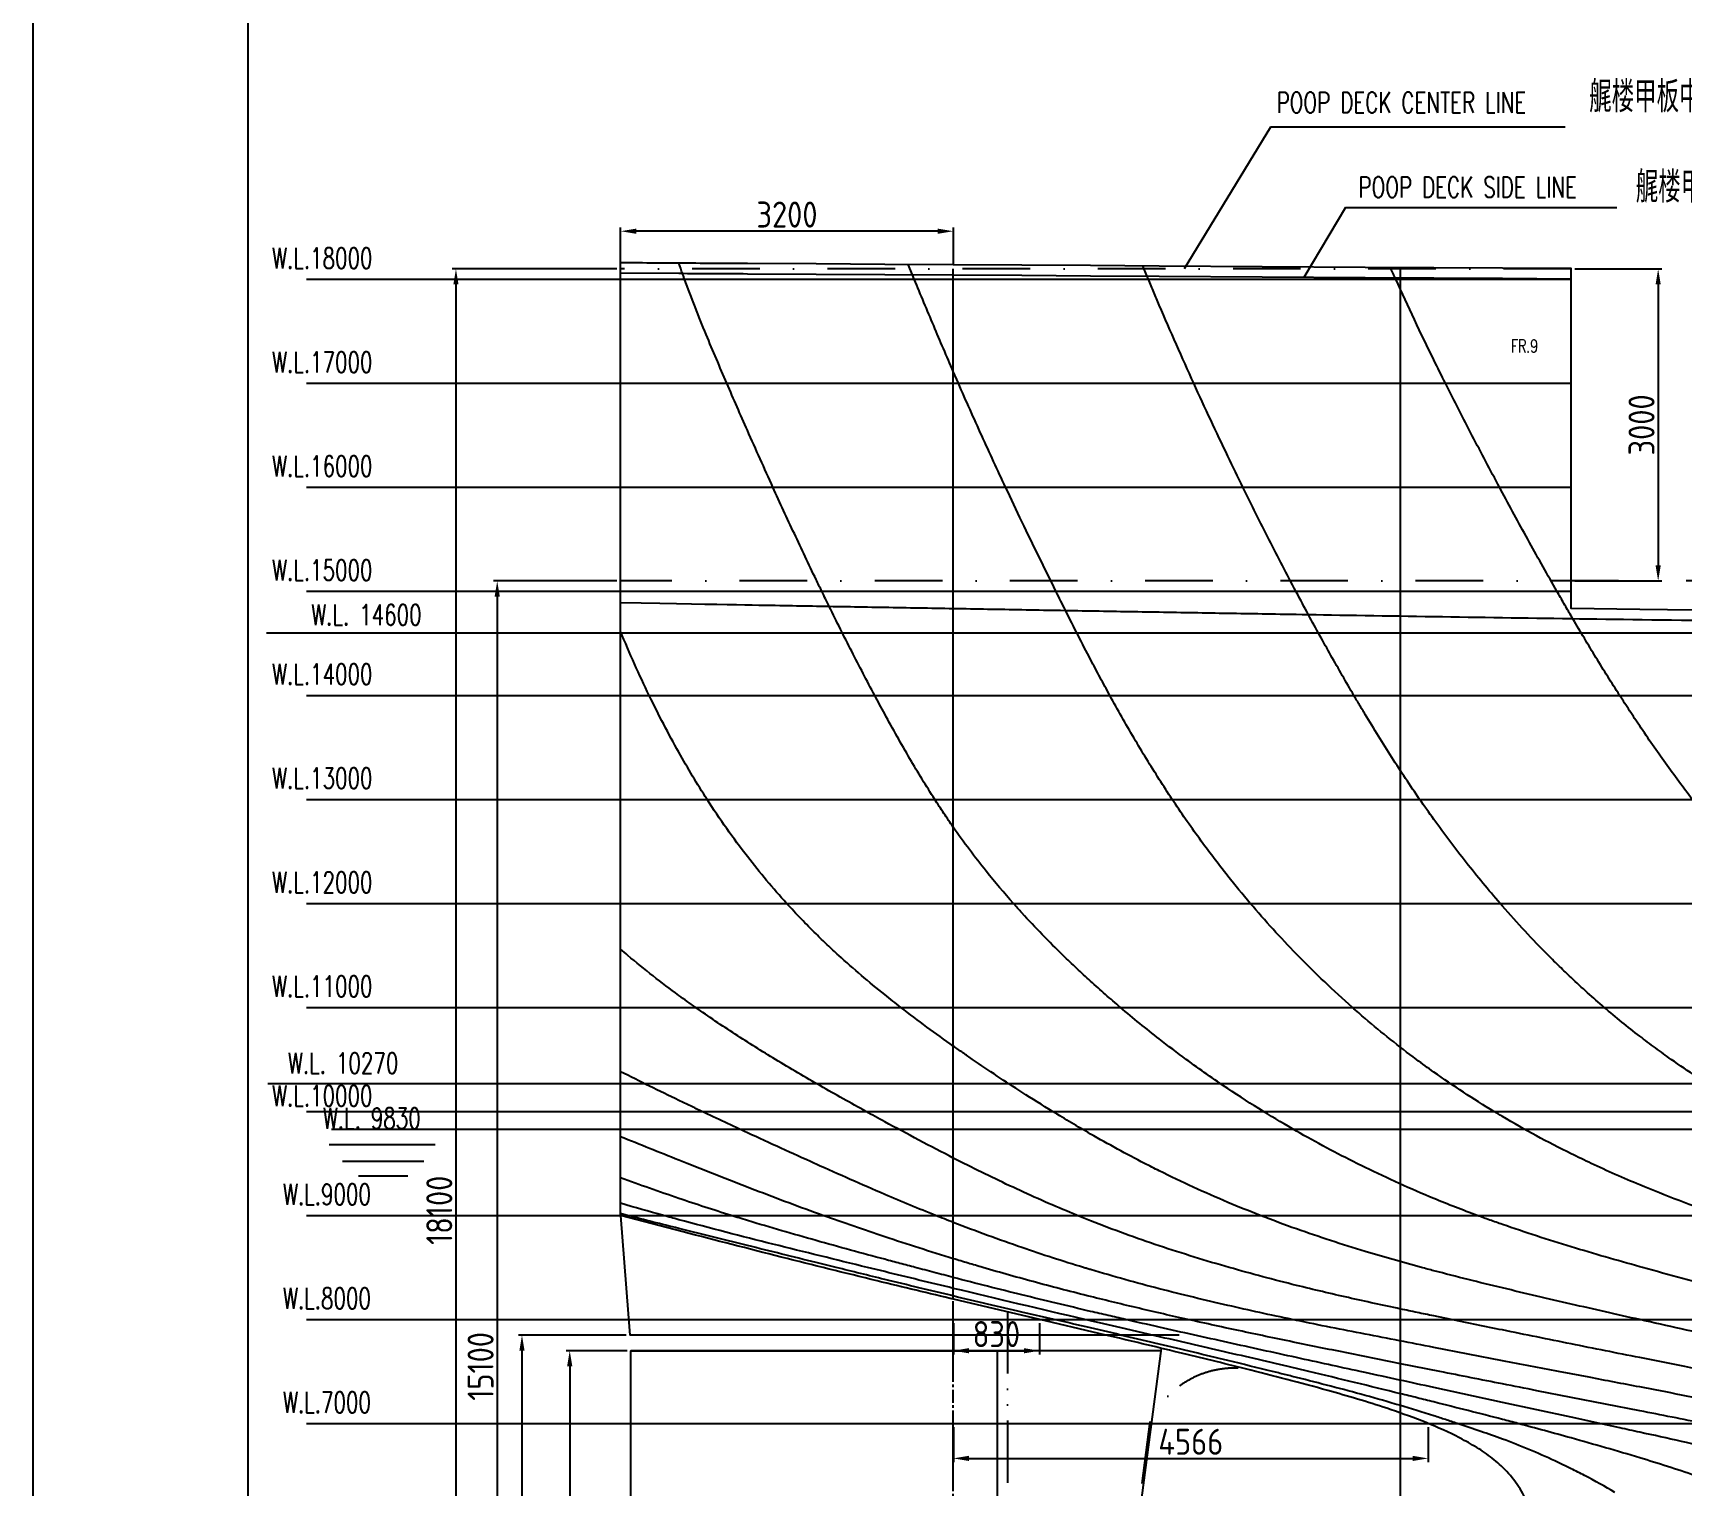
# Model space of a CAD drawing. Extents: x -990827 to -799530, y -79356 to 40656.
# Drawn here: x -990827 to -974971, y -37044 to -23076 of the extents above; entities that cross this region are included whole.
import ezdxf

# ---------------------------------------------------------------- set-up
doc = ezdxf.new("R2010")
doc.units = 0
doc.header["$MEASUREMENT"] = 0
doc.header["$PDMODE"] = 3
doc.header["$PDSIZE"] = 200
for name, pattern in [('ACAD_ISO10W100', [18, 12, -3, 0, -3]), ('ACAD_ISO12W100', [21, 12, -3, 0, -3, 0, -3]), ('CENTER', [2, 1.25, -0.25, 0.25, -0.25]), ('DASHDOT', [1, 0.5, -0.25, 0, -0.25])]:
    doc.linetypes.add(name, pattern=pattern)
for name, color, linetype in [('CLOUND1', 7, 'Continuous'), ('grid', 7, 'Continuous'), ('sta', 7, 'Continuous')]:
    doc.layers.add(name, color=color, linetype=linetype)
doc.styles.add('ROMANS', font='romans.shx', dxfattribs={"width": 0.7, "height": 125})
doc.styles.get("Standard").update_dxf_attribs({"font": 'gbenor.shx', "bigfont": 'gbcbig.shx'})
doc.dimstyles.new('ISO-25', dxfattribs={"dimtxt": 250, "dimasz": 150, "dimexe": 35, "dimexo": 35, "dimgap": 35, "dimtad": 1, "dimdec": 0, "dimtxsty": 'Standard', "dimcen": 20, "dimclrd": 2, "dimclre": 2, "dimclrt": 2, "dimadec": 0, "dimazin": 0, "dimtfac": 1, "dimtdec": 0, "dimtmove": 0, "dimatfit": 3, "dimfxl": 1.25, "dimarcsym": 0})

# ---------------------------------------------------------------- blocks, each defined once
blk = doc.blocks.new('*D50')
at = {"color": 2, "lineweight": -2, "transparency": 16777216}
for p, q in [((-985112, -35744), (-985701, -35744)), ((-985666, -35894), (-985666, -43294)), ((-985112, -43444), (-985701, -43444))]:
    blk.add_line(p, q, dxfattribs=at)
at = {"color": 2, "transparency": 16777216}
for points in [[(-985691, -35894), (-985641, -35894), (-985666, -35744)], [(-985691, -43294), (-985641, -43294), (-985666, -43444)]]:
    blk.add_solid(points, dxfattribs=at)
at = {"layer": 'Defpoints', "color": 0, "transparency": 16777216}
for p in [(-985077, -35744), (-985666, -43444), (-985077, -43444)]:
    blk.add_point(p, dxfattribs=at)
at = {"color": 2, "transparency": 16777216, "insert": (-985826, -39594), "char_height": 250, "attachment_point": 5, "rotation": 90}
blk.add_mtext('7700', dxfattribs=at)
blk = doc.blocks.new('*D52')
at = {"color": 2, "lineweight": -2, "transparency": 16777216}
for p, q in [((-976002, -25344), (-975165, -25344)), ((-975200, -25494), (-975200, -28194)), ((-976002, -28344), (-975165, -28344))]:
    blk.add_line(p, q, dxfattribs=at)
at = {"color": 2, "transparency": 16777216}
for points in [[(-975225, -25494), (-975175, -25494), (-975200, -25344)], [(-975225, -28194), (-975175, -28194), (-975200, -28344)]]:
    blk.add_solid(points, dxfattribs=at)
at = {"layer": 'Defpoints', "color": 0, "transparency": 16777216}
for p in [(-976037, -25344), (-976037, -28344), (-975200, -28344)]:
    blk.add_point(p, dxfattribs=at)
at = {"color": 2, "transparency": 16777216, "insert": (-975360, -26844), "char_height": 250, "attachment_point": 5, "rotation": 90}
blk.add_mtext('3000', dxfattribs=at)
blk = doc.blocks.new('A$C58630BDF')
at = {"color": 1, "linetype": 'ACAD_ISO10W100', "ltscale": 60}
blk.add_line((0, -1195), (0, 8802), dxfattribs=at)
at = {"color": 1, "linetype": 'ACAD_ISO12W100', "ltscale": 50}
for p, q in [((520, 8081), (520, 4750)), ((1891, 7019), (1523, 4200)), ((-450, 4750), (-450, 4200)), ((-450, 4750), (520, 4750)), ((-450, 4200), (1523, 4200))]:
    blk.add_line(p, q, dxfattribs=at)
at = {"color": 1, "linetype": 'ACAD_ISO12W100', "ltscale": 60}
for p, q in [((-3100, 200), (-3100, 7700)), ((-3100, 7700), (420, 7700)), ((420, 7700), (420, 4800)), ((-400, 4800), (-400, 4150)), ((-400, 4800), (420, 4800)), ((-400, 4150), (1516, 4150)), ((1516, 4150), (1000, 200)), ((-3100, 200), (1000, 200))]:
    blk.add_line(p, q, dxfattribs=at)
at = {"color": 1, "linetype": 'ACAD_ISO12W100', "ltscale": 50}
blk.add_arc((2705, 6633), 900, 87.8766, 154.6385, dxfattribs=at)
blk = doc.blocks.new('*D30')
at = {"layer": 'CLOUND1', "color": 2, "lineweight": -2, "transparency": 16777216}
for p, q in [((-981977, -35479), (-981977, -35779)), ((-981148, -35479), (-981148, -35779)), ((-981827, -35744), (-981298, -35744))]:
    blk.add_line(p, q, dxfattribs=at)
at = {"layer": 'CLOUND1', "color": 2, "transparency": 16777216}
for points in [[(-981827, -35719), (-981827, -35769), (-981977, -35744)], [(-981298, -35719), (-981298, -35769), (-981148, -35744)]]:
    blk.add_solid(points, dxfattribs=at)
at = {"layer": 'Defpoints', "color": 0, "transparency": 16777216}
for p in [(-981977, -35444), (-981148, -35444), (-981148, -35744)]:
    blk.add_point(p, dxfattribs=at)
at = {"layer": 'CLOUND1', "color": 2, "transparency": 16777216, "insert": (-981563, -35584), "char_height": 250, "attachment_point": 5}
blk.add_mtext('830', dxfattribs=at)
blk = doc.blocks.new('*D31')
at = {"layer": 'CLOUND1', "color": 2, "lineweight": -2, "transparency": 16777216}
for p, q in [((-981977, -36479), (-981977, -36814)), ((-977411, -36479), (-977411, -36814)), ((-981827, -36779), (-977561, -36779))]:
    blk.add_line(p, q, dxfattribs=at)
at = {"layer": 'CLOUND1', "color": 2, "transparency": 16777216}
for points in [[(-981827, -36754), (-981827, -36804), (-981977, -36779)], [(-977561, -36754), (-977561, -36804), (-977411, -36779)]]:
    blk.add_solid(points, dxfattribs=at)
at = {"layer": 'Defpoints', "color": 0, "transparency": 16777216}
for p in [(-981977, -36444), (-977411, -36444), (-977411, -36779)]:
    blk.add_point(p, dxfattribs=at)
at = {"layer": 'CLOUND1', "color": 2, "transparency": 16777216, "insert": (-979694, -36619), "char_height": 250, "attachment_point": 5}
blk.add_mtext('4566', dxfattribs=at)
blk = doc.blocks.new('*D40')
at = {"layer": 'CLOUND1', "color": 2, "lineweight": -2, "transparency": 16777216}
for p, q in [((-985124, -35594), (-986160, -35594)), ((-986125, -35744), (-986125, -43294)), ((-985124, -43444), (-986160, -43444))]:
    blk.add_line(p, q, dxfattribs=at)
at = {"layer": 'CLOUND1', "color": 2, "transparency": 16777216}
for points in [[(-986150, -35744), (-986100, -35744), (-986125, -35594)], [(-986150, -43294), (-986100, -43294), (-986125, -43444)]]:
    blk.add_solid(points, dxfattribs=at)
at = {"layer": 'Defpoints', "color": 0, "transparency": 16777216}
for p in [(-985089, -35594), (-986125, -43444), (-985089, -43444)]:
    blk.add_point(p, dxfattribs=at)
at = {"layer": 'CLOUND1', "color": 2, "transparency": 16777216, "insert": (-986285, -39519), "char_height": 250, "attachment_point": 5, "rotation": 90}
blk.add_mtext('7850', dxfattribs=at)
blk = doc.blocks.new('*D41')
at = {"layer": 'CLOUND1', "color": 2, "lineweight": -2, "transparency": 16777216}
for p, q in [((-985212, -28344), (-986398, -28344)), ((-986363, -28494), (-986363, -43294)), ((-985212, -43444), (-986398, -43444))]:
    blk.add_line(p, q, dxfattribs=at)
at = {"layer": 'CLOUND1', "color": 2, "transparency": 16777216}
for points in [[(-986388, -28494), (-986338, -28494), (-986363, -28344)], [(-986388, -43294), (-986338, -43294), (-986363, -43444)]]:
    blk.add_solid(points, dxfattribs=at)
at = {"layer": 'Defpoints', "color": 0, "transparency": 16777216}
for p in [(-985177, -28344), (-986363, -43444), (-985177, -43444)]:
    blk.add_point(p, dxfattribs=at)
at = {"layer": 'CLOUND1', "color": 2, "transparency": 16777216, "insert": (-986523, -35894), "char_height": 250, "attachment_point": 5, "rotation": 90}
blk.add_mtext('15100', dxfattribs=at)
blk = doc.blocks.new('*D42')
at = {"layer": 'CLOUND1', "color": 2, "lineweight": -2, "transparency": 16777216}
for p, q in [((-985212, -25344), (-986795, -25344)), ((-986760, -25494), (-986760, -43294)), ((-985212, -43444), (-986795, -43444))]:
    blk.add_line(p, q, dxfattribs=at)
at = {"layer": 'CLOUND1', "color": 2, "transparency": 16777216}
for points in [[(-986785, -25494), (-986735, -25494), (-986760, -25344)], [(-986785, -43294), (-986735, -43294), (-986760, -43444)]]:
    blk.add_solid(points, dxfattribs=at)
at = {"layer": 'Defpoints', "color": 0, "transparency": 16777216}
for p in [(-985177, -25344), (-986760, -43444), (-985177, -43444)]:
    blk.add_point(p, dxfattribs=at)
at = {"layer": 'CLOUND1', "color": 2, "transparency": 16777216, "insert": (-986920, -34394), "char_height": 250, "attachment_point": 5, "rotation": 90}
blk.add_mtext('18100', dxfattribs=at)
blk = doc.blocks.new('*D43')
at = {"layer": 'CLOUND1', "color": 2, "lineweight": -2, "transparency": 16777216}
for p, q in [((-985177, -25309), (-985177, -24947)), ((-982127, -24982), (-985027, -24982)), ((-981977, -25309), (-981977, -24947))]:
    blk.add_line(p, q, dxfattribs=at)
at = {"layer": 'CLOUND1', "color": 2, "transparency": 16777216}
for points in [[(-985027, -24957), (-985027, -25007), (-985177, -24982)], [(-982127, -24957), (-982127, -25007), (-981977, -24982)]]:
    blk.add_solid(points, dxfattribs=at)
at = {"layer": 'Defpoints', "color": 0, "transparency": 16777216}
for p in [(-985177, -24982), (-985177, -25344), (-981977, -25344)]:
    blk.add_point(p, dxfattribs=at)
at = {"layer": 'CLOUND1', "color": 2, "transparency": 16777216, "insert": (-983577, -24822), "char_height": 250, "attachment_point": 5}
blk.add_mtext('3200', dxfattribs=at)

msp = doc.modelspace()

# ---------------------------------------------------------------- linework, layer by layer
for p, q in [((-990827, 4644.3), (-990827, -79355.7)), ((-979977.4, -35743.5), (-985077.4, -35743.5)), ((-980977.4, -43243.5), (-979974.4, -35721))]:
    msp.add_line(p, q)
at = {"color": 1}
for p in [(-985177.4, -34443.4), (-979806.6, -35593.5)]:
    msp.add_line(p, (-985089, -35593.5), dxfattribs=at)
at = {"color": 6}
msp.add_lwpolyline([(-988762.3, 2644.3), (-988762.3, -77355.7)], dxfattribs=at)
at = {"color": 1, "linetype": 'DASHDOT', "ltscale": 1300}
for points in [[(-976037.4, -25343.5), (-985177.4, -25343.5)], [(-910577.4, -28343.5), (-985177.4, -28343.5)]]:
    msp.add_lwpolyline(points, dxfattribs=at)
at = {"color": 151}
for points in [[(-974577.4, -35153.1, -0.001606), (-974965.7, -35049.6, -0.0020655), (-975352.1, -34943.5), (-975377.4, -34936.5, -0.0022439), (-975708.6, -34842.3, -0.0035021), (-976037.4, -34744.7, -0.0042312), (-976369.5, -34640.5, -0.0056466), (-976697.4, -34530.5, -0.0022876), (-976819.1, -34487.5, -0.0024641), (-976940, -34443.5, -0.0044914), (-977149.9, -34363.8, -0.0049336), (-977357.4, -34280.5, -0.0081368), (-977690.8, -34136.4, -0.0077876), (-978017.4, -33982.7, -0.0018573), (-978096.6, -33943.5, -0.0069455), (-978389.7, -33792.1, -0.007242), (-978677.4, -33633, -0.0083474), (-978996.3, -33443.5, -0.009191), (-979337.4, -33224.2, -0.0109418), (-979737.5, -32943.5, -0.0071873), (-979997.4, -32746.8, -0.0052279), (-980185.1, -32597.2, -0.0051268), (-980370, -32443.5, -0.0040833), (-980514.6, -32318.8, -0.0042199), (-980657.4, -32191.4, -0.004093), (-980790.4, -32068.7, -0.0043883), (-980921.6, -31943.5, -0.0071742), (-981122, -31743.2, -0.0080214), (-981317.4, -31535.6, -0.0035837), (-981400.1, -31443.5, -0.0120275), (-981660.6, -31134.7, -0.0170425), (-981977.4, -30711.7, -0.0050908), (-982067.9, -30578.9, -0.0044884), (-982156.5, -30443.5, -0.0110039), (-982394.8, -30053.3, -0.0068729), (-982637.4, -29622.2, -0.0022207), (-982733.7, -29443.5, -0.0046064), (-982954.3, -29020.5, -0.0033839), (-983169.9, -28590.5, -0.0005716), (-983206, -28517.1, -0.00072), (-983241.9, -28443.5, -0.0005607), (-983269.7, -28386.2, -0.0004309), (-983297.4, -28328.8, -0.0029781), (-983506.1, -27888.6, -0.0023002), (-983711.5, -27443.5, -0.0013381), (-983835, -27170.5, -0.0015046), (-983957.4, -26895.9, -0.0011694), (-984056.6, -26670.2, -0.0008071), (-984155.1, -26443.5, -0.0033379), (-984354.2, -25974.8, -0.0117179), (-984561.4, -25443.5, -0.0003793), (-984567.3, -25427.2, -0.0000949), (-984573.2, -25410.9, -0.0003455), (-984577, -25400.4, 0.0001171), (-984580.8, -25389.8, 0.0016317), (-984617.4, -25289.6)], [(-974828.1, -33110.4, -0.0081538), (-975073.6, -32943.5, -0.0052786), (-975226.6, -32833.4, -0.0053879), (-975377.4, -32719.9, -0.0063213), (-975549.3, -32584.1, -0.0064883), (-975718.1, -32443.5, -0.0062747), (-975879.2, -32302.2, -0.0059375), (-976037.4, -32156.6, -0.0041048), (-976147.4, -32051.1, -0.0039372), (-976256.1, -31943.5, -0.0081369), (-976479.7, -31711.1, -0.0078288), (-976697.4, -31469.9), (-976720.4, -31443.5, -0.0119238), (-977045.8, -31050.4, -0.011008), (-977357.4, -30636.7, -0.0048222), (-977493.5, -30443.5, -0.0090389), (-977760.1, -30042, -0.0067286), (-978017.4, -29626.7, -0.0012987), (-978072, -29535.4, -0.0012013), (-978126.3, -29443.5, -0.004702), (-978346.7, -29060.2, -0.0041873), (-978562.1, -28669.6, -0.0021378), (-978677.4, -28454.2), (-978683.1, -28443.5, -0.00395), (-978940.5, -27947.7, -0.0038173), (-979192.4, -27443.5, -0.002129), (-979337.4, -27144.3, -0.0023939), (-979502.5, -26795.8, -0.0025081), (-979665.2, -26443.5, -0.0027586), (-979832.9, -26070.1, -0.0031), (-979997.4, -25691.9, -0.0011247), (-980050.1, -25568.1, -0.001452), (-980102.2, -25443.5), (-980113.7, -25415.9), (-980155.1, -25315.6)], [(-974709.9, -35943.5, 0.0002353), (-974943.5, -35896.9), (-975377.4, -35810.5, -0.0002449), (-975707.5, -35744.6, -0.0003394), (-976037.4, -35678.4, -0.0004058), (-976367.5, -35611.7, -0.0002219), (-976697.4, -35544.5, -0.0002175), (-977190.8, -35443.5), (-977357.4, -35409.3, -0.0004436), (-977517.5, -35376.2, -0.000794), (-977677.4, -35342.8, -0.0033312), (-978179, -35233.5, -0.005469), (-978677.4, -35115.8, -0.0040897), (-979002.3, -35032.4, -0.0047053), (-979325.1, -34943.5, -0.010914), (-979997.3, -34735.6, -0.0136545), (-980657.4, -34495.3, -0.0028161), (-980786.2, -34443.5, -0.0113548), (-981335.1, -34204.7, -0.0084443), (-981875.7, -33943.5, -0.0014176), (-981977.4, -33891.9, -0.0040275), (-982308.3, -33719.4, -0.0024856), (-982637.4, -33542.3, -0.0012421), (-982817.8, -33443.5, -0.0038663), (-983254.6, -33198.5, -0.0065497), (-983687.6, -32943.5, -0.0072295), (-984074.6, -32701.1, -0.0099076), (-984456, -32443.5, -0.0022949), (-984536.9, -32386, -0.0024104), (-984617.4, -32327.5, -0.0078203), (-984864.1, -32140.6, -0.0087923), (-985107, -31943.5, -0.0026387), (-985177.4, -31883.7)], [(-974756.6, -36443.5, 0.0002761), (-975377.4, -36321.7), (-976037.4, -36192.5), (-976367.4, -36127.8, -0.0002346), (-976697.4, -36063, -0.0002334), (-976999.3, -36003.5, -0.0004403), (-977301, -35943.5), (-977677.4, -35868.4, -0.0003351), (-978177.6, -35768.3, -0.0011077), (-978677.4, -35666.8, -0.0016334), (-979201.1, -35557.4, -0.0026923), (-979723.7, -35443.5, -0.0028165), (-980191.3, -35336.2, -0.0034194), (-980657.4, -35223.1, -0.0043115), (-981177.3, -35088.4, -0.0055126), (-981694.6, -34943.5, -0.0015629), (-981836.1, -34901.7, -0.0013962), (-981977.4, -34859, -0.0062094), (-982637.4, -34648.7, -0.0028476), (-982934.9, -34548, -0.0032052), (-983231.5, -34443.5, -0.0062468), (-983885.7, -34199.2, -0.0020235), (-984536.9, -33943.5), (-984617.4, -33911.5, -0.0009188), (-985177.4, -33687.5)], [(-974845.7, -36943.5, 0.0044658), (-975110.7, -36856.6, 0.0033298), (-975377.4, -36773.6, 0.0034575), (-975706.6, -36676.1, 0.0023622), (-976037.4, -36582.3, 0.0015821), (-976292.5, -36512.2, 0.0014822), (-976548.3, -36443.5, 0.0008811), (-976697.4, -36404.3, 0.0018737), (-977027, -36319.4, 0.0011116), (-977357.4, -36236.5, 0.0004595), (-977517.4, -36196.8, 0.0002633), (-977677.4, -36157.4, 0.0007405), (-978118.6, -36049.7, 0.0010217), (-978560.5, -35943.5), (-978677.4, -35915.7, 0.0013137), (-979330.1, -35762.9, 0.0002088), (-979983.6, -35612.1), (-980320.6, -35534.5, -0.0003419), (-980657.4, -35456.6), (-980713.5, -35443.5, -0.0021224), (-981977.4, -35144.1, -0.0004453), (-982307.5, -35064.1, -0.0001663), (-982637.4, -34983.7), (-982802, -34943.5, -0.0010718), (-983712.1, -34719.3, -0.0052258), (-984617.4, -34484.1, -0.0006054), (-984691.6, -34463.9, -0.0007695), (-984765.8, -34443.5, -0.0045773), (-985177.4, -34325.6)]]:
    msp.add_lwpolyline(points, format="xyb", dxfattribs=at)
at = {"color": 171}
for points in [[(-974614, -34443.5, -0.0056929), (-974998.8, -34301.1, -0.0073991), (-975377.4, -34149.6, -0.0050862), (-975612, -34048.9, -0.005791), (-975843.4, -33943.5, -0.0051449), (-976037.4, -33850, -0.0092083), (-976371.3, -33677, -0.0094445), (-976697.4, -33492.4, -0.0024134), (-976779.1, -33443.5, -0.0088841), (-977071.8, -33259.4, -0.0092702), (-977357.4, -33064.8, -0.005651), (-977524.6, -32943.5, -0.0086373), (-977774, -32751.4, -0.0083577), (-978017.4, -32550.4, -0.0042403), (-978140.3, -32443.5, -0.0092696), (-978406.7, -32199.1, -0.0089614), (-978665.5, -31943.5), (-978677.4, -31931.3, -0.0081163), (-978902.9, -31692.1, -0.008467), (-979122.1, -31443.5, -0.00865), (-979337.4, -31181.9, -0.0111663), (-979610.9, -30821.3, -0.010183), (-979872.8, -30443.5, -0.004833), (-979997.4, -30251.6, -0.0090868), (-980239.9, -29854.6, -0.0071665), (-980473, -29443.5, -0.0026463), (-980565.8, -29272.2, -0.0022246), (-980657.4, -29099, -0.0025853), (-980778, -28865.6, -0.0016075), (-980897.2, -28630.2, -0.0010387), (-980990.4, -28443.5, -0.0017153), (-981154.8, -28110, -0.0018581), (-981317.4, -27773.9, -0.0019523), (-981474.2, -27443.5, -0.0031375), (-981703.7, -26947.1, -0.0034772), (-981928.4, -26443.5), (-981977.4, -26331.1, -0.0026584), (-982166.4, -25889.4, -0.0016313), (-982352.7, -25443.6), (-982369.9, -25402.1), (-982411.2, -25301.9)], [(-974872.2, -30443.5, -0.0081903), (-975128.7, -30096.6, -0.0071058), (-975377.4, -29737.7, -0.0027111), (-975474.6, -29591.5, -0.0025746), (-975570.7, -29443.5, -0.005793), (-975797.9, -29080.4, -0.0044651), (-976019.8, -28709.1), (-976037.4, -28679.1, -0.0012349), (-976105.6, -28561.6, -0.0010964), (-976173.4, -28443.5, -0.0039065), (-976437.6, -27972.7, -0.0025159), (-976697.4, -27495.4), (-976725.3, -27443.5, -0.0028162), (-976987.9, -26947.4, -0.0042129), (-977245.6, -26443.5, -0.0020594), (-977357.4, -26217.9, -0.0071135), (-977723.7, -25443.5), (-977729.4, -25431, -0.0009033), (-977774.8, -25330.8)], [(-974577.4, -36247.9, 0.0004404), (-974977.3, -36169.6, 0.0006681), (-975377.4, -36092.2, 0.0003344), (-975620.2, -36045.8, 0.0001111), (-975863, -35999.6), (-976037.4, -35966.4), (-976157.3, -35943.5, -0.0003078), (-976427.4, -35891.8, -0.0002121), (-976697.4, -35839.8), (-977357.4, -35712.5, 0.0000475), (-977687.5, -35648.7, -0.0003904), (-978017.4, -35584.5, -0.0008354), (-978347.6, -35519.5, -0.0022276), (-978677.4, -35452.4), (-978720.1, -35443.5, -0.0047582), (-979337.4, -35308.1, -0.002844), (-979668, -35230.3, -0.004188), (-979997.4, -35147.9, -0.0044903), (-980328.1, -35059, -0.0042099), (-980657.4, -34964.4, -0.0004719), (-980692.3, -34954, -0.0005844), (-980727.1, -34943.5, -0.0050863), (-981023, -34851.1, -0.0046261), (-981317.4, -34752.9, -0.0050372), (-981648.2, -34635.3, -0.0047847), (-981977.4, -34511, -0.0024223), (-982148.5, -34443.5, -0.0032718), (-982393.3, -34343.8, -0.002669), (-982637.4, -34240.9, -0.0030691), (-982967.8, -34097.2, -0.0016384), (-983297.4, -33950.1), (-983311.9, -33943.6, -0.0013183), (-983634.9, -33797.1, -0.0015246), (-983957.4, -33648.5, -0.0021595), (-984394.1, -33443.5, -0.0006224), (-984505.8, -33390.3, -0.0008023), (-984617.4, -33336.8, -0.004194), (-985177.4, -33061.3), (-985177.4, -25443.5)], [(-974577.4, -36705.6, 0.0021478), (-974977.1, -36615.3, 0.0007835), (-975377.4, -36527.2, 0.000204), (-975569.6, -36485.3), (-975761.9, -36443.5), (-976037.4, -36383.6), (-976697.4, -36240.2), (-977357.4, -36097.3, -0.0001786), (-978017.4, -35954), (-978065.6, -35943.5, -0.000258), (-978677.4, -35809.9, -0.0002107), (-979007.5, -35737.5, -0.0002323), (-979337.4, -35664.8, -0.0004313), (-979667.5, -35591.6, -0.0008363), (-979997.4, -35517.5, -0.0008721), (-980321.9, -35443.5, -0.0004463), (-980489.7, -35404.8, -0.0006055), (-980657.4, -35365.6, -0.0028251), (-981317.4, -35206.9, -0.0015176), (-981647.7, -35124.4, -0.0016553), (-981977.4, -35039.7, -0.0008139), (-982160.3, -34991.8, -0.0003246), (-982343, -34943.5, -0.00025), (-982490.2, -34904.4, -0.0004155), (-982637.4, -34865.1, -0.0011829), (-982967.7, -34775.8, -0.001797), (-983297.4, -34684.5, -0.0022634), (-983627.9, -34590.1, -0.0034292), (-983957.4, -34492, -0.0017328), (-984114.1, -34443.5, -0.0028181), (-984366.2, -34363.1, -0.0031063), (-984617.4, -34279.6, -0.0071053), (-985177.4, -34080.7), (-985177.4, -25443.5)], [(-974577.4, -35621.7, -0.0002701), (-974977.7, -35533.7, -0.0007855), (-975377.4, -35444.8, -0.0014651), (-976037.4, -35295, -0.0008668), (-976367.9, -35218.4, -0.0015374), (-976697.4, -35140.3, -0.0020382), (-977028.5, -35059.3, -0.0033508), (-977357.4, -34975.1, -0.0014171), (-977476.2, -34943.5, -0.0035499), (-977748.1, -34868.3, -0.0040399), (-978017.4, -34789.3, -0.0054611), (-978349.8, -34684.9, -0.0065646), (-978677.4, -34573.4, -0.0075126), (-979026.3, -34443.5, -0.006938), (-979337.4, -34317.4, -0.0076309), (-979670.6, -34170.8, -0.0078497), (-979997.4, -34014.8, -0.0034433), (-980138.4, -33943.5, -0.0062604), (-980399.8, -33804.9, -0.0054705), (-980657.4, -33660.5, -0.0036792), (-980840.9, -33553.2, -0.0032012), (-981022.7, -33443.5, -0.0050321), (-981317.4, -33259, -0.0040716), (-981556.5, -33103.2, -0.0039081), (-981793.1, -32943.5, -0.0015553), (-981885.5, -32879.7, -0.0016946), (-981977.4, -32815.3, -0.0051068), (-982231.2, -32632.3, -0.0060374), (-982481.1, -32443.5, -0.0020459), (-982559.5, -32382.3, -0.00223), (-982637.4, -32320.3, -0.0070214), (-982861, -32135.7, -0.0086134), (-983079.5, -31943.5, -0.0046704), (-983189.2, -31841.6, -0.0048598), (-983297.4, -31737.3, -0.0067376), (-983440.5, -31592.8, -0.007166), (-983580.3, -31443.5, -0.0102459), (-983772.3, -31223.7, -0.0099232), (-983957.4, -30993.6, -0.0109178), (-984155.7, -30724.9, -0.0103946), (-984345.4, -30443.5, -0.0078102), (-984483.9, -30221, -0.0075797), (-984617.4, -29990.9, -0.0082479), (-984762.5, -29721.7, -0.0070047), (-984901.7, -29443.5, -0.007058), (-985042.6, -29140.8, -0.0067023), (-985177.4, -28829), (-985177.4, -25443.5)], [(-975615.2, -37106.5, 0.0137663), (-975908.1, -36943.5, 0.0051433), (-976037.4, -36877.8, 0.006211), (-976194, -36802.8, 0.0201254), (-976697.4, -36593.2, 0.0066715), (-976905.2, -36519.5, 0.0017556), (-977131.5, -36443.5, 0.0014659), (-977244.3, -36406.4, 0.001584), (-977357.4, -36370, 0.0094624), (-978017.4, -36173.5, 0.0041805), (-978346.8, -36085.2, 0.0020405), (-978677.4, -36000.9, 0.0004872), (-978792.8, -35972.1, 0.0002604), (-978908.3, -35943.5, 0.0010732), (-979337.4, -35838.4, 0.0007867), (-979667.3, -35758.9, 0.0005282), (-979997.4, -35680.3, 0.0009162), (-980657.4, -35525.1, 0.0003538), (-981008.4, -35443.5), (-981317.4, -35372, -0.0003194), (-981647.5, -35295.3, -0.0010011), (-981977.4, -35217.7, -0.0010672), (-982307.6, -35138.7, -0.0006184), (-982637.4, -35058.5, -0.0003318), (-982871.4, -35001.1, -0.0002027), (-983105.2, -34943.5), (-983297.4, -34896, -0.0003031), (-983957.4, -34732.3), (-984617.4, -34568.1, -0.0004579), (-984864, -34506.4, -0.0021282), (-985110.3, -34443.5), (-985177.4, -34426), (-985177.4, -25443.5)]]:
    msp.add_lwpolyline(points, format="xyb", dxfattribs=at)
msp.add_lwpolyline([(-980977.4, -43243.5), (-985077.4, -43243.5), (-985077.4, -35743.5), (-981557.4, -35743.5), (-981557.4, -38643.5), (-982377.4, -38643.5), (-982377.4, -39293.5), (-980450.7, -39293.5)], close=True)
at = {"layer": 'grid', "color": 2, "ltscale": 1300}
for p, q in [((-978926.3, -23982.5), (-979757, -25343.5)), ((-976095.9, -23982.5), (-978926.3, -23982.5)), ((-978204.9, -24755), (-978607.4, -25425.7)), ((-978204.9, -24755), (-975596.9, -24755))]:
    msp.add_line(p, q, dxfattribs=at)
at = {"layer": 'grid', "color": 2, "ltscale": 1200}
for p, q in [((-988582.5, -28843.5), (-802606.3, -28843.5)), ((-988568.4, -33173.5), (-802630.3, -33173.5))]:
    msp.add_line(p, q, dxfattribs=at)
at = {"layer": 'grid', "color": 1, "ltscale": 1200}
for p, q in [((-986959.6, -33765.6), (-987980.2, -33765.6)), ((-987851.7, -33920.6), (-987068.8, -33920.6)), ((-987698.5, -34063.3), (-987221.7, -34063.3))]:
    msp.add_line(p, q, dxfattribs=at)
at = {"layer": 'grid', "color": 2, "ltscale": 1200}
for points in [[(-974577.4, -28628.9), (-975377.4, -28618.2), (-976036.9, -28608.9), (-976037.4, -25341.5), (-976697.4, -25337.5), (-977357.4, -25333.4), (-978017.4, -25329.2), (-979997.4, -25316.6), (-980657.4, -25312.5), (-981317.4, -25308.4), (-981977.4, -25304.4), (-982637.4, -25300.6), (-983297.4, -25296.8), (-983957.4, -25293.2, 0.0003176), (-984287.4, -25291.4, -0.0003176), (-984617.4, -25289.6, -0.0003316), (-984841.5, -25288.1, -0.0002432), (-985177.4, -25285.5)], [(-976037.4, -25441.5), (-976697.4, -25437.5), (-977357.4, -25433.4), (-978017.4, -25429.2), (-979997.4, -25416.6), (-980657.4, -25412.5), (-981317.4, -25408.4), (-981977.4, -25404.4), (-982637.4, -25400.6), (-983297.4, -25396.8), (-983957.4, -25393.2, 0.0003176), (-984287.4, -25391.4, -0.0003176), (-984617.4, -25389.6), (-985177.4, -25386.3)]]:
    msp.add_lwpolyline(points, format="xyb", dxfattribs=at)
at = {"layer": 'grid', "color": 1}
msp.add_lwpolyline([(-981977.4, -35248.8), (-981977.4, -25343.5)], dxfattribs=at)
at = {"layer": 'grid', "color": 251}
for points in [[(-977677.4, -43443.5), (-977677.4, -25343.5)], [(-988195.6, -25443.5), (-976037.4, -25443.5)], [(-988195.6, -26443.5), (-976037.4, -26443.5)], [(-988195.6, -27443.5), (-976037.4, -27443.5)], [(-988195.6, -28443.5), (-976037.4, -28443.5)], [(-988195.6, -30443.5), (-802657.5, -30443.5)], [(-988195.6, -31443.5), (-802657.5, -31443.5)], [(-988195.6, -32443.5), (-802657.5, -32443.5)], [(-988195.6, -33443.5), (-802657.5, -33443.5)], [(-988195.6, -34443.5), (-802657.5, -34443.5)], [(-988195.6, -35443.5), (-802657.5, -35443.5)], [(-988195.6, -36443.5), (-802657.5, -36443.5)]]:
    msp.add_lwpolyline(points, dxfattribs=at)
at = {"layer": 'grid', "color": 253}
msp.add_lwpolyline([(-988195.6, -29443.5), (-802657.5, -29443.5)], dxfattribs=at)
at = {"layer": 'grid', "color": 1, "ltscale": 1200}
msp.add_lwpolyline([(-987956.6, -33613.5), (-801779.7, -33613.5)], dxfattribs=at)
at = {"layer": 'grid', "color": 1, "linetype": 'CENTER', "ltscale": 100}
msp.add_lwpolyline([(-981977.4, -43443.5), (-981977.4, -35248.8)], dxfattribs=at)
at = {"layer": 'sta'}
msp.add_lwpolyline([(-976452.3, -37211.9, 0.092366), (-976693.2, -36867.3, 0.0354106), (-976831.8, -36749.9, 0.0261096), (-976984.2, -36650.1, 0.0172135), (-977145.2, -36563.5, 0.0217557), (-977473.6, -36418.5, 0.0136534), (-977810.5, -36297.5, 0.0068803), (-978092.7, -36208.3, 0.0048842), (-978377, -36125.9, 0.0044285), (-978771.4, -36019.4, 0.0025477), (-979167.1, -35918.4, 0.0020971), (-979811, -35760.3, 0.0012477), (-980511, -35593.3), (-981211.5, -35428.5), (-981961.5, -35251.8, -0.001462), (-982710.6, -35072, -0.0022748), (-983633.4, -34842.9, -0.0017028), (-984575.4, -34600.8), (-985177.4, -34443.4), (-985177.4, -25285.5)], format="xyb", dxfattribs=at)
msp.add_lwpolyline([(-974876.2, -28724.8), (-974974.5, -28723.5), (-975071.7, -28722.2), (-975167.6, -28720.9), (-975261.8, -28719.7), (-975354.1, -28718.4), (-975444.3, -28717.2), (-975532.6, -28716), (-975619.2, -28714.7), (-975704.5, -28713.6), (-975788.7, -28712.4), (-975872, -28711.2), (-975954.9, -28710), (-976037.4, -28708.8), (-976119.9, -28707.6), (-976202.4, -28706.4), (-976284.9, -28705.2), (-976367.4, -28704), (-976449.9, -28702.8), (-976532.4, -28701.5), (-976614.9, -28700.3), (-976697.4, -28699.1), (-976779.9, -28697.8), (-976862.4, -28696.6), (-976944.9, -28695.3), (-977027.4, -28694), (-977109.9, -28692.8), (-977192.4, -28691.5), (-977274.9, -28690.2), (-977357.4, -28688.9), (-977439.9, -28687.6), (-977522.4, -28686.3), (-977604.9, -28685), (-977687.4, -28683.7), (-977769.9, -28682.4), (-977852.4, -28681.1), (-977934.9, -28679.8), (-978017.4, -28678.4), (-978099.8, -28677.1), (-978181.6, -28675.8), (-978262, -28674.5), (-978340.5, -28673.2), (-978416.5, -28672), (-978489.2, -28670.8), (-978558.1, -28669.6), (-978622.4, -28668.6), (-978681.8, -28667.6), (-978736.7, -28666.7), (-978787.7, -28665.9), (-978835.5, -28665.1), (-978880.8, -28664.3), (-978924.1, -28663.6), (-978966.1, -28662.9), (-979007.4, -28662.2), (-979048.7, -28661.5), (-979089.9, -28660.8), (-979131.2, -28660.2), (-979172.4, -28659.5), (-979213.7, -28658.8), (-979254.9, -28658.1), (-979296.2, -28657.4), (-979337.4, -28656.7), (-979378.7, -28656), (-979419.9, -28655.3), (-979461.2, -28654.6), (-979502.4, -28653.9), (-979543.7, -28653.2), (-979584.9, -28652.5), (-979626.2, -28651.8), (-979667.4, -28651.1), (-979708.7, -28650.4), (-979749.9, -28649.7), (-979791.2, -28649), (-979832.4, -28648.3), (-979873.7, -28647.6), (-979914.9, -28646.9), (-979956.2, -28646.2), (-979997.4, -28645.5), (-980038.7, -28644.8), (-980079.9, -28644.1), (-980121.2, -28643.4), (-980162.4, -28642.7), (-980203.7, -28642), (-980244.9, -28641.3), (-980286.2, -28640.6), (-980327.4, -28639.9), (-980368.7, -28639.2), (-980409.9, -28638.5), (-980451.2, -28637.8), (-980492.4, -28637), (-980533.7, -28636.3), (-980574.9, -28635.6), (-980616.2, -28634.9), (-980657.4, -28634.2), (-980698.7, -28633.5), (-980739.9, -28632.8), (-980781.2, -28632.1), (-980822.4, -28631.4), (-980863.7, -28630.7), (-980904.9, -28629.9), (-980946.2, -28629.2), (-980987.4, -28628.5), (-981028.7, -28627.8), (-981069.9, -28627.1), (-981111.2, -28626.4), (-981152.4, -28625.7), (-981193.7, -28625), (-981234.9, -28624.2), (-981276.2, -28623.5), (-981317.4, -28622.8), (-981358.7, -28622.1), (-981399.9, -28621.4), (-981441.2, -28620.7), (-981482.4, -28619.9), (-981523.7, -28619.2), (-981564.9, -28618.5), (-981606.2, -28617.8), (-981647.4, -28617.1), (-981688.7, -28616.4), (-981729.9, -28615.7), (-981771.2, -28614.9), (-981812.4, -28614.2), (-981853.7, -28613.5), (-981894.9, -28612.8), (-981936.2, -28612.1), (-981977.4, -28611.4), (-982018.7, -28610.6), (-982059.9, -28609.9), (-982101.2, -28609.2), (-982142.4, -28608.5), (-982183.7, -28607.8), (-982224.9, -28607), (-982266.2, -28606.3), (-982307.4, -28605.6), (-982348.7, -28604.9), (-982389.9, -28604.2), (-982431.2, -28603.4), (-982472.4, -28602.7), (-982513.7, -28602), (-982554.9, -28601.3), (-982596.2, -28600.6), (-982637.4, -28599.9), (-982678.7, -28599.1), (-982719.9, -28598.4), (-982761.2, -28597.7), (-982802.4, -28597), (-982843.7, -28596.3), (-982884.9, -28595.5), (-982926.2, -28594.8), (-982967.4, -28594.1), (-983008.7, -28593.4), (-983049.8, -28592.7), (-983090.9, -28591.9), (-983131.7, -28591.2), (-983172.3, -28590.5), (-983212.6, -28589.8), (-983252.4, -28589.1), (-983291.8, -28588.5), (-983330.7, -28587.8), (-983369.3, -28587.1), (-983407.8, -28586.5), (-983446.3, -28585.8), (-983485.1, -28585.1), (-983524.3, -28584.5), (-983564.2, -28583.8), (-983605, -28583.1), (-983646.9, -28582.3), (-983691, -28581.5), (-983738.4, -28580.7), (-983790, -28579.7), (-983847.1, -28578.7), (-983910.7, -28577.5), (-983981.9, -28576.2), (-984061.8, -28574.7), (-984151.5, -28573.1), (-984252.5, -28571.2), (-984366.3, -28569.1), (-984494.2, -28566.8), (-984637.8, -28564.1), (-984798.6, -28561.1), (-984978, -28557.8), (-985177.4, -28554.2)], dxfattribs=at)

# ---------------------------------------------------------------- block references
msp.add_blockref('A$C58630BDF', (-981977.4, -43443.9))

# ---------------------------------------------------------------- texts
at = {"layer": 'grid', "color": 2}
for s, p in [('艉楼甲板中心线', (-975863, -23839.1)), ('艉楼甲板边线', (-975415.3, -24707.5))]:
    msp.add_text(s, height=300, dxfattribs=at).set_placement(p)
at = {"layer": 'grid', "color": 2, "ltscale": 1300, "style": 'ROMANS', "width": 0.7}
for s, p in [('POOP DECK CENTER LINE', (-978869.3, -23845)), ('POOP DECK SIDE LINE', (-978082.3, -24659))]:
    msp.add_text(s, height=200, dxfattribs=at).set_placement(p)
at = {"layer": 'grid', "color": 253, "style": 'ROMANS', "width": 0.7}
for s, p in [('W.L.18000', (-988528.4, -25340.5)), ('W.L.17000', (-988528.4, -26340.5)), ('W.L.16000', (-988528.4, -27340.5)), ('W.L.15000', (-988528.4, -28340.5)), ('W.L.14000', (-988528.4, -29340.5)), ('W.L.13000', (-988528.4, -30340.5)), ('W.L.12000', (-988528.4, -31340.5)), ('W.L.11000', (-988528.4, -32340.5)), ('W.L.10000', (-988528.4, -33393.8)), ('W.L.9000', (-988423.4, -34340.5)), ('W.L.8000', (-988423.4, -35340.5)), ('W.L.7000', (-988423.4, -36340.5))]:
    msp.add_text(s, height=200, dxfattribs=at).set_placement(p)
at = {"layer": 'grid', "color": 1, "style": 'ROMANS', "width": 0.7}
msp.add_text('FR.9', height=125, dxfattribs=at).set_placement((-976614.4, -26147.6))
at = {"layer": 'grid', "color": 2, "ltscale": 1200, "style": 'ROMANS', "width": 0.7}
for s, p in [('W.L. 14600', (-988152, -28769.2)), ('W.L. 10270', (-988376, -33078.8)), ('W.L. 9830', (-988040.5, -33609.2))]:
    msp.add_text(s, height=200, dxfattribs=at).set_placement(p)

# ---------------------------------------------------------------- dimensions: what is measured, and where the dimension line sits
dim = msp.add_linear_dim(base=(-975199.9, -28343.5), p1=(-976037.4, -25343.5), p2=(-976036.9, -28343.5), angle=90, dimstyle='ISO-25')
dim.commit()
dim.dimension.update_dxf_attribs({"geometry": '*D52', "text_midpoint": (-975359.9, -26843.5)})
dim = msp.add_linear_dim(base=(-985666.2, -43443.5), p1=(-985077.4, -35743.9), p2=(-985077.4, -43443.5), angle=90, dimstyle='ISO-25')
dim.commit()
dim.dimension.update_dxf_attribs({"geometry": '*D50', "text_midpoint": (-985666.2, -39593.7), "dimtype": 160})
at = {"layer": 'CLOUND1', "color": 1}
for base, p1, p2, picture, middle in [((-985177.4, -24981.7), (-981977.4, -25343.5), (-985177.4, -25343.5), '*D43', (-983577.4, -24821.7)), ((-981147.8, -35743.5), (-981977.4, -35443.5), (-981147.8, -35443.5), '*D30', (-981562.6, -35583.5)), ((-977411.1, -36779), (-981977.4, -36443.5), (-977411.1, -36443.5), '*D31', (-979694.3, -36619))]:
    dim = msp.add_linear_dim(base=base, p1=p1, p2=p2, dimstyle='ISO-25', dxfattribs=at)
    dim.commit()
    dim.dimension.update_dxf_attribs({"geometry": picture, "text_midpoint": middle})
for base, p1, p2, picture, middle in [((-986760.1, -43443.5), (-985177.4, -25343.5), (-985177.4, -43443.5), '*D42', (-986920.1, -34393.5)), ((-986363.3, -43443.5), (-985177.4, -28343.5), (-985177.4, -43443.5), '*D41', (-986523.3, -35893.5)), ((-986124.7, -43443.5), (-985089, -35593.5), (-985089, -43443.5), '*D40', (-986284.7, -39518.5))]:
    dim = msp.add_linear_dim(base=base, p1=p1, p2=p2, angle=90, dimstyle='ISO-25', dxfattribs=at)
    dim.commit()
    dim.dimension.update_dxf_attribs({"geometry": picture, "text_midpoint": middle})

doc.saveas('drawing.dxf')
